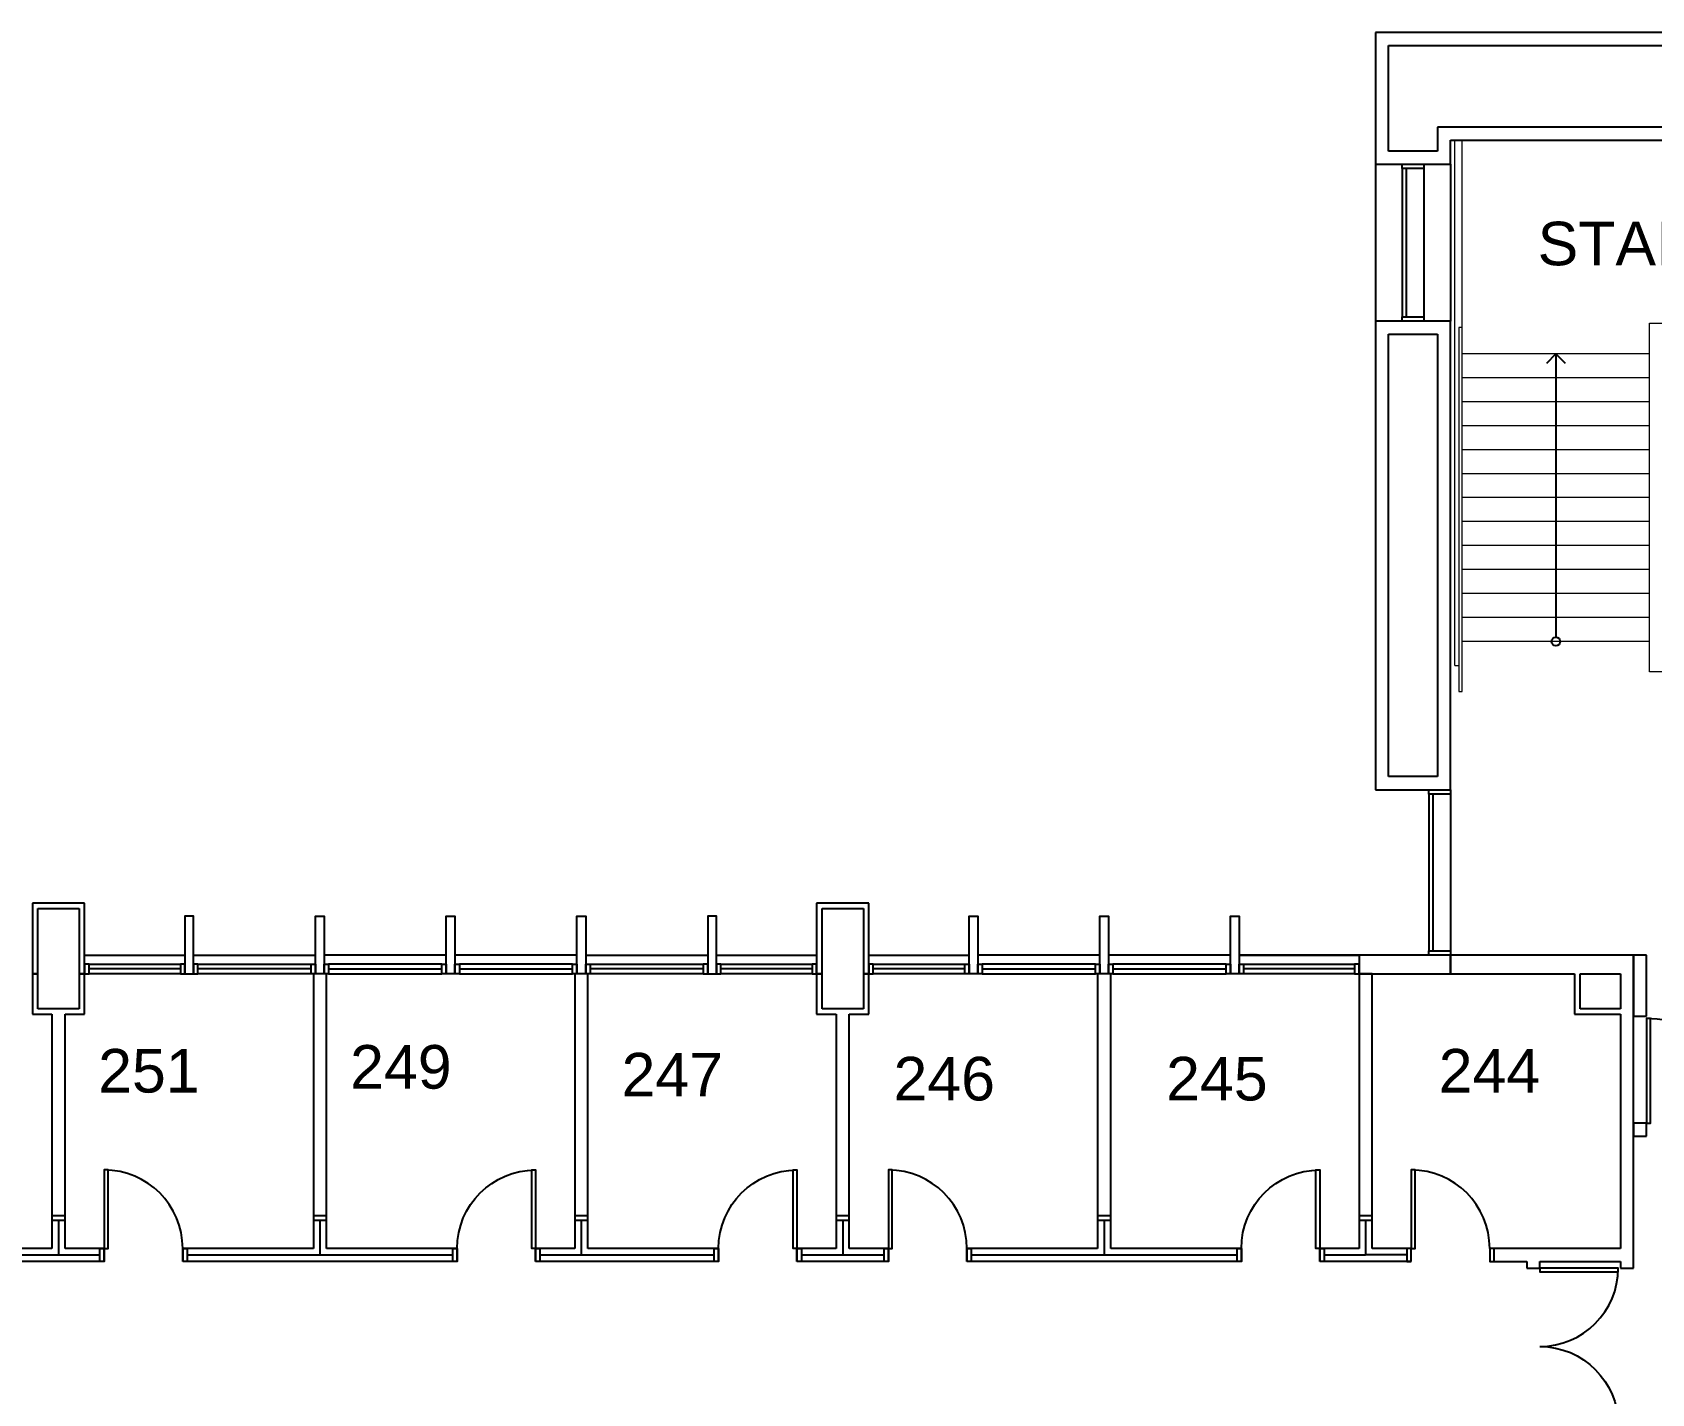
# Model space of a CAD drawing. Header units: inches. Extents: x -60 to 4788, y -1491 to 1233.
# Drawn here: x 1419 to 2162, y 609 to 1233 of the extents above; entities that cross this region are included whole.
import ezdxf

# ---------------------------------------------------------------- set-up
doc = ezdxf.new("R2010")
doc.units = ezdxf.units.IN
doc.header["$LTSCALE"] = 48
doc.header["$MEASUREMENT"] = 0
doc.layers.add('A-Anno-Note', color=231, linetype='Continuous', lineweight=25)
doc.layers.add('A-FLOR-STRS', color=4, linetype='Continuous', lineweight=13)
for name, color, linetype in [('A-DOOR', 4, 'Continuous'), ('A-FLOR-STRS-ARRW', 1, 'Continuous'), ('A-GLAZ', 3, 'Continuous'), ('A-WALL', 5, 'Continuous'), ('A-WALL-JAMB', 6, 'Continuous')]:
    doc.layers.add(name, color=color, linetype=linetype)

# ---------------------------------------------------------------- blocks, each defined once
blk = doc.blocks.new('*U150')
at = {"linetype": 'ByBlock', "lineweight": -2}
for p, q in [((132, 0), (6, 0)), ((6, -6), (132, -6)), ((132, -6), (132, 0))]:
    blk.add_line(p, q, dxfattribs=at)
at = {"lineweight": -2}
for p, q in [((132, 0), (6, 0)), ((6, -6), (132, -6)), ((132, -6), (132, 0))]:
    blk.add_line(p, q, dxfattribs=at)
blk = doc.blocks.new('*U151')
at = {"linetype": 'ByBlock', "lineweight": -2}
for p, q in [((113.5, 0), (6, 0)), ((6, -6), (113.5, -6))]:
    blk.add_line(p, q, dxfattribs=at)
at = {"lineweight": -2}
for p, q in [((113.5, 0), (6, 0)), ((6, -6), (113.5, -6))]:
    blk.add_line(p, q, dxfattribs=at)
blk = doc.blocks.new('*U152')
at = {"linetype": 'ByBlock', "lineweight": -2}
for p, q in [((132, 0), (6, 0)), ((132, -6), (132, 0)), ((6, -6), (132, -6))]:
    blk.add_line(p, q, dxfattribs=at)
at = {"lineweight": -2}
for p, q in [((132, 0), (6, 0)), ((132, -6), (132, 0)), ((6, -6), (132, -6))]:
    blk.add_line(p, q, dxfattribs=at)
blk = doc.blocks.new('*U168')
at = {"linetype": 'ByBlock', "lineweight": -2}
for p, q in [((0, 0), (0, -6)), ((3, 0), (0, 0)), ((116.5, 0), (9, 0)), ((135, 0), (119, 0)), ((0, -6), (143.5, -6))]:
    blk.add_line(p, q, dxfattribs=at)
at = {"lineweight": -2}
for p, q in [((0, 0), (0, -6)), ((3, 0), (0, 0)), ((116.5, 0), (9, 0)), ((135, 0), (119, 0)), ((0, -6), (143.5, -6))]:
    blk.add_line(p, q, dxfattribs=at)
blk = doc.blocks.new('*U187')
at = {"linetype": 'ByBlock', "lineweight": -2}
for p, q in [((18.5, 0), (0, 0)), ((78, 0), (21, 0)), ((78, -8.5), (78, 0)), ((-6, -8.5), (78, -8.5))]:
    blk.add_line(p, q, dxfattribs=at)
at = {"lineweight": -2}
for p, q in [((18.5, 0), (0, 0)), ((78, 0), (21, 0)), ((78, -8.5), (78, 0)), ((-6, -8.5), (78, -8.5))]:
    blk.add_line(p, q, dxfattribs=at)
blk = doc.blocks.new('*U199')
at = {"linetype": 'ByBlock', "lineweight": -2}
for p, q in [((132, 0), (6, 0)), ((6, -6), (132, -6)), ((132, -6), (132, 0))]:
    blk.add_line(p, q, dxfattribs=at)
at = {"lineweight": -2}
for p, q in [((132, 0), (6, 0)), ((6, -6), (132, -6)), ((132, -6), (132, 0))]:
    blk.add_line(p, q, dxfattribs=at)
blk = doc.blocks.new('*U242')
at = {"linetype": 'ByBlock', "lineweight": -2}
for p, q in [((113.5, 0), (6, 0)), ((6, -6), (113.5, -6))]:
    blk.add_line(p, q, dxfattribs=at)
at = {"lineweight": -2}
for p, q in [((113.5, 0), (6, 0)), ((6, -6), (113.5, -6))]:
    blk.add_line(p, q, dxfattribs=at)
blk = doc.blocks.new('*U243')
at = {"linetype": 'ByBlock', "lineweight": -2}
for p, q in [((132, 0), (6, 0)), ((6, -6), (132, -6)), ((132, -6), (132, 0))]:
    blk.add_line(p, q, dxfattribs=at)
at = {"lineweight": -2}
for p, q in [((132, 0), (6, 0)), ((6, -6), (132, -6)), ((132, -6), (132, 0))]:
    blk.add_line(p, q, dxfattribs=at)
blk = doc.blocks.new('*U270')
at = {"linetype": 'ByBlock', "lineweight": -2}
for p, q in [((0, 0), (0, -8.5)), ((42, 0), (0, 0)), ((42, -8.5), (42, 0)), ((0, -8.5), (42, -8.5))]:
    blk.add_line(p, q, dxfattribs=at)
at = {"lineweight": -2}
for p, q in [((0, 0), (0, -8.5)), ((42, 0), (0, 0)), ((42, -8.5), (42, 0)), ((0, -8.5), (42, -8.5))]:
    blk.add_line(p, q, dxfattribs=at)
blk = doc.blocks.new('*U279')
at = {"linetype": 'ByBlock', "lineweight": -2}
for p, q in [((17.25, 0), (-1.25, 0)), ((17.25, -2.5), (17.25, 0)), ((1.25, -2.5), (17.25, -2.5))]:
    blk.add_line(p, q, dxfattribs=at)
at = {"lineweight": -2}
for p, q in [((17.25, 0), (-1.25, 0)), ((17.25, -2.5), (17.25, 0)), ((1.25, -2.5), (17.25, -2.5))]:
    blk.add_line(p, q, dxfattribs=at)
blk = doc.blocks.new('*U280')
at = {"linetype": 'ByBlock', "lineweight": -2}
for p, q in [((0, 0), (0, -2.5)), ((32.5, 0), (0, 0)), ((0, -2.5), (30, -2.5))]:
    blk.add_line(p, q, dxfattribs=at)
at = {"lineweight": -2}
for p, q in [((0, 0), (0, -2.5)), ((32.5, 0), (0, 0)), ((0, -2.5), (30, -2.5))]:
    blk.add_line(p, q, dxfattribs=at)
blk = doc.blocks.new('*U281')
at = {"linetype": 'ByBlock', "lineweight": -2}
for p, q in [((17.25, 0), (1.25, 0)), ((17.25, -2.5), (17.25, 0)), ((-1.25, -2.5), (17.25, -2.5))]:
    blk.add_line(p, q, dxfattribs=at)
at = {"lineweight": -2}
for p, q in [((17.25, 0), (1.25, 0)), ((17.25, -2.5), (17.25, 0)), ((-1.25, -2.5), (17.25, -2.5))]:
    blk.add_line(p, q, dxfattribs=at)
blk = doc.blocks.new('*U282')
at = {"linetype": 'ByBlock', "lineweight": -2}
for p, q in [((0, 0), (0, -2.5)), ((30, 0), (0, 0)), ((0, -2.5), (32.5, -2.5))]:
    blk.add_line(p, q, dxfattribs=at)
at = {"lineweight": -2}
for p, q in [((0, 0), (0, -2.5)), ((30, 0), (0, 0)), ((0, -2.5), (32.5, -2.5))]:
    blk.add_line(p, q, dxfattribs=at)
blk = doc.blocks.new('*U283')
at = {"linetype": 'ByBlock', "lineweight": -2}
for p, q in [((6.5, 1.25), (-2.5, 1.25)), ((21.5, 1.25), (12.5, 1.25)), ((0, -1.25), (19, -1.25))]:
    blk.add_line(p, q, dxfattribs=at)
at = {"lineweight": -2}
for p, q in [((6.5, 1.25), (-2.5, 1.25)), ((21.5, 1.25), (12.5, 1.25)), ((0, -1.25), (19, -1.25))]:
    blk.add_line(p, q, dxfattribs=at)
blk = doc.blocks.new('*U284')
at = {"linetype": 'ByBlock', "lineweight": -2}
for p, q in [((19, 1.25), (0, 1.25)), ((-2.5, -1.25), (21.5, -1.25))]:
    blk.add_line(p, q, dxfattribs=at)
at = {"lineweight": -2}
for p, q in [((19, 1.25), (0, 1.25)), ((-2.5, -1.25), (21.5, -1.25))]:
    blk.add_line(p, q, dxfattribs=at)
blk = doc.blocks.new('*U285')
at = {"linetype": 'ByBlock', "lineweight": -2}
for p, q in [((17.25, 0), (-1.25, 0)), ((17.25, -2.5), (17.25, 0)), ((1.25, -2.5), (17.25, -2.5))]:
    blk.add_line(p, q, dxfattribs=at)
at = {"lineweight": -2}
for p, q in [((17.25, 0), (-1.25, 0)), ((17.25, -2.5), (17.25, 0)), ((1.25, -2.5), (17.25, -2.5))]:
    blk.add_line(p, q, dxfattribs=at)
blk = doc.blocks.new('*U286')
at = {"linetype": 'ByBlock', "lineweight": -2}
for p, q in [((0, 0), (0, -2.5)), ((32.5, 0), (0, 0)), ((0, -2.5), (30, -2.5))]:
    blk.add_line(p, q, dxfattribs=at)
at = {"lineweight": -2}
for p, q in [((0, 0), (0, -2.5)), ((32.5, 0), (0, 0)), ((0, -2.5), (30, -2.5))]:
    blk.add_line(p, q, dxfattribs=at)
blk = doc.blocks.new('*U287')
at = {"linetype": 'ByBlock', "lineweight": -2}
for p, q in [((17.25, 0), (1.25, 0)), ((17.25, -2.5), (17.25, 0)), ((-1.25, -2.5), (17.25, -2.5))]:
    blk.add_line(p, q, dxfattribs=at)
at = {"lineweight": -2}
for p, q in [((17.25, 0), (1.25, 0)), ((17.25, -2.5), (17.25, 0)), ((-1.25, -2.5), (17.25, -2.5))]:
    blk.add_line(p, q, dxfattribs=at)
blk = doc.blocks.new('*U288')
at = {"linetype": 'ByBlock', "lineweight": -2}
for p, q in [((0, 0), (0, -2.5)), ((30, 0), (0, 0)), ((0, -2.5), (32.5, -2.5))]:
    blk.add_line(p, q, dxfattribs=at)
at = {"lineweight": -2}
for p, q in [((0, 0), (0, -2.5)), ((30, 0), (0, 0)), ((0, -2.5), (32.5, -2.5))]:
    blk.add_line(p, q, dxfattribs=at)
blk = doc.blocks.new('*U289')
at = {"linetype": 'ByBlock', "lineweight": -2}
for p, q in [((6.5, 1.25), (-2.5, 1.25)), ((21.5, 1.25), (12.5, 1.25)), ((0, -1.25), (19, -1.25))]:
    blk.add_line(p, q, dxfattribs=at)
at = {"lineweight": -2}
for p, q in [((6.5, 1.25), (-2.5, 1.25)), ((21.5, 1.25), (12.5, 1.25)), ((0, -1.25), (19, -1.25))]:
    blk.add_line(p, q, dxfattribs=at)
blk = doc.blocks.new('*U290')
at = {"linetype": 'ByBlock', "lineweight": -2}
for p, q in [((19, 1.25), (0, 1.25)), ((-2.5, -1.25), (21.5, -1.25))]:
    blk.add_line(p, q, dxfattribs=at)
at = {"lineweight": -2}
for p, q in [((19, 1.25), (0, 1.25)), ((-2.5, -1.25), (21.5, -1.25))]:
    blk.add_line(p, q, dxfattribs=at)
blk = doc.blocks.new('*U419')
at = {"linetype": 'ByBlock', "lineweight": -2}
for p, q in [((21, 0), (0, 0)), ((0, -2.5), (18.5, -2.5))]:
    blk.add_line(p, q, dxfattribs=at)
at = {"lineweight": -2}
for p, q in [((21, 0), (0, 0)), ((0, -2.5), (18.5, -2.5))]:
    blk.add_line(p, q, dxfattribs=at)
blk = doc.blocks.new('*U420')
at = {"linetype": 'ByBlock', "lineweight": -2}
for p, q in [((18.5, 1.25), (0, 1.25)), ((2.5, -1.25), (18.5, -1.25))]:
    blk.add_line(p, q, dxfattribs=at)
at = {"lineweight": -2}
for p, q in [((18.5, 1.25), (0, 1.25)), ((2.5, -1.25), (18.5, -1.25))]:
    blk.add_line(p, q, dxfattribs=at)
blk = doc.blocks.new('*U557')
at = {"linetype": 'ByBlock', "lineweight": -2}
for p, q in [((18, 0), (6, 0)), ((30, 0), (24, 0)), ((30, -6), (30, 0)), ((6, -6), (18, -6)), ((24, -6), (30, -6)), ((126, 0), (126, -6)), ((132, 0), (126, 0)), ((126, -6), (132, -6)), ((132, -6), (132, 0))]:
    blk.add_line(p, q, dxfattribs=at)
at = {"lineweight": -2}
for p, q in [((18, 0), (6, 0)), ((30, 0), (24, 0)), ((30, -6), (30, 0)), ((6, -6), (18, -6)), ((24, -6), (30, -6)), ((126, 0), (126, -6)), ((132, 0), (126, 0)), ((126, -6), (132, -6)), ((132, -6), (132, 0))]:
    blk.add_line(p, q, dxfattribs=at)
blk = doc.blocks.new('*U558')
at = {"linetype": 'ByBlock', "lineweight": -2}
for p, q in [((0, 0), (0, -28)), ((6, 0), (0, 0)), ((6, -28), (6, 0)), ((0, -28), (6, -28))]:
    blk.add_line(p, q, dxfattribs=at)
at = {"lineweight": -2}
for p, q in [((0, 0), (0, -28)), ((6, 0), (0, 0)), ((6, -28), (6, 0)), ((0, -28), (6, -28))]:
    blk.add_line(p, q, dxfattribs=at)
blk = doc.blocks.new('*U591')
at = {"linetype": 'ByBlock', "lineweight": -2}
for p, q in [((37, 0), (0, 0)), ((60, 0), (43, 0)), ((60, -6), (60, 0)), ((96, 0), (138, 0)), ((96, 0), (96, -6)), ((138, -6), (138, 0)), ((174, 0), (174, -6)), ((174, 0), (300, 0)), ((300, -6), (300, 0)), ((414, 0), (414, -6)), ((414, 0), (498, 0)), ((498, -6), (498, 0)), ((534, 0), (534, -6)), ((534, 0), (660, 0)), ((660, -6), (660, 0)), ((696, 0), (696, -6)), ((696, 0), (738, 0)), ((0, -6), (60, -6)), ((96, -6), (114, -6)), ((120, -6), (138, -6)), ((174, -6), (234, -6)), ((240, -6), (300, -6)), ((336, 0), (336, -6)), ((336, 0), (378, 0)), ((336, -6), (354, -6)), ((360, -6), (378, -6)), ((378, -6), (378, 0)), ((414, -6), (474, -6)), ((480, -6), (498, -6)), ((534, -6), (594, -6)), ((600, -6), (660, -6)), ((696, -6), (714, -6)), ((720, -6), (738, -6))]:
    blk.add_line(p, q, dxfattribs=at)
at = {"lineweight": -2}
for p, q in [((37, 0), (0, 0)), ((60, 0), (43, 0)), ((60, -6), (60, 0)), ((96, 0), (138, 0)), ((96, 0), (96, -6)), ((138, -6), (138, 0)), ((174, 0), (174, -6)), ((174, 0), (300, 0)), ((300, -6), (300, 0)), ((414, 0), (414, -6)), ((414, 0), (498, 0)), ((498, -6), (498, 0)), ((534, 0), (534, -6)), ((534, 0), (660, 0)), ((660, -6), (660, 0)), ((696, 0), (696, -6)), ((696, 0), (738, 0)), ((0, -6), (60, -6)), ((96, -6), (114, -6)), ((120, -6), (138, -6)), ((174, -6), (234, -6)), ((240, -6), (300, -6)), ((336, 0), (336, -6)), ((336, 0), (378, 0)), ((336, -6), (354, -6)), ((360, -6), (378, -6)), ((378, -6), (378, 0)), ((414, -6), (474, -6)), ((480, -6), (498, -6)), ((534, -6), (594, -6)), ((600, -6), (660, -6)), ((696, -6), (714, -6)), ((720, -6), (738, -6))]:
    blk.add_line(p, q, dxfattribs=at)
blk = doc.blocks.new('*U597')
at = {"linetype": 'ByBlock', "lineweight": -2}
for p, q in [((3, 0), (0, 0)), ((3, -6), (3, 0)), ((75, 0), (75, -6)), ((78, 0), (75, 0)), ((0, -6), (3, -6)), ((75, -6), (78, -6))]:
    blk.add_line(p, q, dxfattribs=at)
at = {"lineweight": -2}
for p, q in [((3, 0), (0, 0)), ((3, -6), (3, 0)), ((75, 0), (75, -6)), ((78, 0), (75, 0)), ((0, -6), (3, -6)), ((75, -6), (78, -6))]:
    blk.add_line(p, q, dxfattribs=at)
blk = doc.blocks.new('*U42')
at = {"linetype": 'ByBlock', "lineweight": -2}
for p, q in [((212, 0), (-3, 0)), ((3, -6), (206, -6))]:
    blk.add_line(p, q, dxfattribs=at)
at = {"lineweight": -2}
for p, q in [((212, 0), (-3, 0)), ((3, -6), (206, -6))]:
    blk.add_line(p, q, dxfattribs=at)
blk = doc.blocks.new('*U43')
at = {"linetype": 'ByBlock', "lineweight": -2}
for p, q in [((60.5, 0), (0, 0)), ((6, -6), (54.5, -6))]:
    blk.add_line(p, q, dxfattribs=at)
at = {"lineweight": -2}
for p, q in [((60.5, 0), (0, 0)), ((6, -6), (54.5, -6))]:
    blk.add_line(p, q, dxfattribs=at)
blk = doc.blocks.new('*U44')
at = {"linetype": 'ByBlock', "lineweight": -2}
for p, q in [((186.75, 3), (0, 3)), ((-6, -3), (192.75, -3))]:
    blk.add_line(p, q, dxfattribs=at)
at = {"lineweight": -2}
for p, q in [((186.75, 3), (0, 3)), ((-6, -3), (192.75, -3))]:
    blk.add_line(p, q, dxfattribs=at)
blk = doc.blocks.new('*U46')
at = {"linetype": 'ByBlock', "lineweight": -2}
for p, q in [((158.25, 3), (-6, 3)), ((0, -3), (164.25, -3))]:
    blk.add_line(p, q, dxfattribs=at)
at = {"lineweight": -2}
for p, q in [((158.25, 3), (-6, 3)), ((0, -3), (164.25, -3))]:
    blk.add_line(p, q, dxfattribs=at)
blk = doc.blocks.new('*U47')
at = {"linetype": 'ByBlock', "lineweight": -2}
for p, q in [((206, 0), (3, 0)), ((-3, -6), (212, -6))]:
    blk.add_line(p, q, dxfattribs=at)
at = {"lineweight": -2}
for p, q in [((206, 0), (3, 0)), ((-3, -6), (212, -6))]:
    blk.add_line(p, q, dxfattribs=at)
blk = doc.blocks.new('*U48')
at = {"linetype": 'ByBlock', "lineweight": -2}
for p, q in [((17, 0), (6, 0)), ((0, -6), (11, -6))]:
    blk.add_line(p, q, dxfattribs=at)
at = {"lineweight": -2}
for p, q in [((17, 0), (6, 0)), ((0, -6), (11, -6))]:
    blk.add_line(p, q, dxfattribs=at)
blk = doc.blocks.new('*U49')
at = {"linetype": 'ByBlock', "lineweight": -2}
for p, q in [((28.5, 3), (-6, 3)), ((0, -3), (22.5, -3))]:
    blk.add_line(p, q, dxfattribs=at)
at = {"lineweight": -2}
for p, q in [((28.5, 3), (-6, 3)), ((0, -3), (22.5, -3))]:
    blk.add_line(p, q, dxfattribs=at)
blk = doc.blocks.new('*U50')
at = {"linetype": 'ByBlock', "lineweight": -2}
for p, q in [((28.5, 0), (-6, 0)), ((0, -6), (22.5, -6))]:
    blk.add_line(p, q, dxfattribs=at)
at = {"lineweight": -2}
for p, q in [((28.5, 0), (-6, 0)), ((0, -6), (22.5, -6))]:
    blk.add_line(p, q, dxfattribs=at)
blk = doc.blocks.new('*U51')
at = {"linetype": 'ByBlock', "lineweight": -2}
for p, q in [((22.5, 0), (0, 0)), ((-6, -6), (28.5, -6))]:
    blk.add_line(p, q, dxfattribs=at)
at = {"lineweight": -2}
for p, q in [((22.5, 0), (0, 0)), ((-6, -6), (28.5, -6))]:
    blk.add_line(p, q, dxfattribs=at)

msp = doc.modelspace()

# ---------------------------------------------------------------- linework, layer by layer
at = {"layer": 'A-DOOR', "linetype": 'ByBlock', "lineweight": -2}
for points in [[(2160, 733), (2161.75, 733), (2161.75, 781), (2160, 781)], [(1452, 675.5), (1453.75, 675.5), (1453.75, 711.5), (1452, 711.5)], [(1650, 675.5), (1648.25, 675.5), (1648.25, 711.5), (1650, 711.5)], [(1770, 675.5), (1768.25, 675.5), (1768.25, 711.5), (1770, 711.5)], [(1812, 675.5), (1813.75, 675.5), (1813.75, 711.5), (1812, 711.5)], [(2010, 675.5), (2008.25, 675.5), (2008.25, 711.5), (2010, 711.5)], [(2052, 675.5), (2053.75, 675.5), (2053.75, 711.5), (2052, 711.5)], [(2111, 666.5), (2111, 664.75), (2147, 664.75), (2147, 666.5)]]:
    msp.add_lwpolyline(points, close=True, dxfattribs=at)
for centre, radius, start, end in [((2160, 733), 48, 0, 90), ((1452, 675.5), 36, 0, 90), ((1812, 675.5), 36, 0, 90), ((2052, 675.5), 36, 0, 90), ((2111, 666.5), 36, 270, 0)]:
    msp.add_arc(centre, radius, start, end, dxfattribs=at)
at = {"layer": 'A-DOOR', "linetype": 'ByBlock', "lineweight": -2, "extrusion": (0, -1.79426e-57, -1)}
for centre in [(-1650, 675.5), (-1770, 675.5), (-2010, 675.5)]:
    msp.add_arc(centre, 36, 0, 90, dxfattribs=at)
at = {"layer": 'A-DOOR', "linetype": 'ByBlock', "lineweight": -2, "extrusion": (-6.70791e-73, -3.01102e-57, -1)}
msp.add_arc((-2111, 594.5), 36, 90, 180, dxfattribs=at)
at = {"layer": 'A-FLOR-STRS'}
for p, q in [((2072, 943.01), (2072.02, 1184)), ((2075.4, 943.01), (2075.4, 1184)), ((2161.4, 940.01), (2161.4, 1100.01)), ((2161.4, 1100.01), (2175.6, 1100.01)), ((2161.4, 1086.01), (2075.4, 1086.01)), ((2161.4, 1075.01), (2075.4, 1075.01)), ((2161.4, 1064.01), (2075.4, 1064.01)), ((2161.4, 1053.01), (2075.4, 1053.01)), ((2161.4, 1042.01), (2075.4, 1042.01)), ((2161.4, 1031.01), (2075.4, 1031.01)), ((2161.4, 1020.01), (2075.4, 1020.01)), ((2161.4, 1009.01), (2075.4, 1009.01)), ((2161.4, 998.01), (2075.4, 998.01)), ((2161.4, 987.01), (2075.4, 987.01)), ((2161.4, 976.01), (2075.4, 976.01)), ((2161.4, 965.01), (2075.4, 965.01)), ((2161.4, 954.01), (2075.4, 954.01)), ((2072, 943.01), (2073.9, 943.01)), ((2175.6, 940.01), (2161.4, 940.01))]:
    msp.add_line(p, q, dxfattribs=at)
msp.add_lwpolyline([(2073.9, 1098.01), (2073.9, 931.01), (2075.4, 931.01), (2075.4, 1098.01), (2073.9, 1098.01)], close=True, dxfattribs=at)
at = {"layer": 'A-FLOR-STRS-ARRW'}
for points in [[(2114.16, 1081.76), (2118.4, 1086.01), (2122.64, 1081.76)], [(2118.4, 1086.01), (2118.4, 1086.01), (2118.4, 956.01)]]:
    msp.add_lwpolyline(points, dxfattribs=at)
msp.add_circle((2118.4, 954.01), 2, dxfattribs=at)
at = {"layer": 'A-GLAZ'}
for p, q in [((2035.5, 1173), (2035.5, 1101)), ((2047.75, 1171), (2047.75, 1103)), ((2049.75, 1103), (2049.75, 1171)), ((2057.75, 1171), (2057.75, 1103)), ((2070, 1173), (2070, 1101)), ((2060, 884), (2060, 812)), ((2062, 812), (2062, 884)), ((2070, 884), (2070, 812)), ((1443, 810), (1489, 810)), ((1445, 806), (1487, 806)), ((1487, 803.75), (1445, 803.75)), ((1493, 810), (1549, 810)), ((1495, 806), (1547, 806)), ((1547, 803.75), (1495, 803.75)), ((1609, 810), (1553, 810)), ((1607, 806), (1555, 806)), ((1555, 803.75), (1607, 803.75)), ((1669, 810), (1613, 810)), ((1667, 806), (1615, 806)), ((1615, 803.75), (1667, 803.75)), ((1673, 810), (1729, 810)), ((1675, 806), (1727, 806)), ((1727, 803.75), (1675, 803.75)), ((1733, 810), (1779, 810)), ((1735, 806), (1777, 806)), ((1777, 803.75), (1735, 803.75)), ((1803, 810), (1849, 810)), ((1805, 806), (1847, 806)), ((1847, 803.75), (1805, 803.75)), ((1909, 810), (1853, 810)), ((1907, 806), (1855, 806)), ((1855, 803.75), (1907, 803.75)), ((1969, 810), (1913, 810)), ((1967, 806), (1915, 806)), ((1915, 803.75), (1967, 803.75)), ((1973, 810), (2028, 810)), ((2028, 810), (1973, 810)), ((1975, 806), (2026, 806)), ((2026, 803.75), (1975, 803.75)), ((1487, 801.5), (1445, 801.5)), ((1547, 801.5), (1495, 801.5)), ((1555, 801.5), (1607, 801.5)), ((1615, 801.5), (1667, 801.5)), ((1727, 801.5), (1675, 801.5)), ((1777, 801.5), (1735, 801.5)), ((1847, 801.5), (1805, 801.5)), ((1855, 801.5), (1907, 801.5)), ((1915, 801.5), (1967, 801.5)), ((2026, 801.5), (1975, 801.5)), ((1431, 688.5), (1431, 672.5)), ((1551, 688.5), (1551, 672.5)), ((1671, 688.5), (1671, 672.5)), ((1791, 688.5), (1791, 672.5)), ((1911, 688.5), (1911, 672.5)), ((2031, 688.5), (2031, 672.5)), ((1412, 672.5), (1450, 672.5)), ((1490, 672.5), (1612, 672.5)), ((1652, 672.5), (1732, 672.5)), ((1772, 672.5), (1810, 672.5)), ((1850, 672.5), (1972, 672.5)), ((2012, 672.5), (2031, 672.5)), ((2050, 672.5), (2031, 672.5))]:
    msp.add_line(p, q, dxfattribs=at)
at = {"layer": 'A-WALL-JAMB'}
for points in [[(2057.75, 1171), (2047.75, 1171), (2047.75, 1173), (2057.75, 1173)], [(2057.75, 1101), (2047.75, 1101), (2047.75, 1103), (2057.75, 1103)], [(2070, 884), (2060, 884), (2060, 886), (2070, 886)], [(1489, 801.5), (1493, 801.5), (1493, 828), (1489, 828)], [(1553, 801.5), (1549, 801.5), (1549, 828), (1553, 828)], [(1613, 801.5), (1609, 801.5), (1609, 828), (1613, 828)], [(1673, 801.5), (1669, 801.5), (1669, 828), (1673, 828)], [(1729, 801.5), (1733, 801.5), (1733, 828), (1729, 828)], [(1853, 801.5), (1849, 801.5), (1849, 828), (1853, 828)], [(1913, 801.5), (1909, 801.5), (1909, 828), (1913, 828)], [(1973, 801.5), (1969, 801.5), (1969, 828), (1973, 828)], [(2070, 810), (2060, 810), (2060, 812), (2070, 812)], [(1445, 801.5), (1445, 806), (1443, 806), (1443, 801.5)], [(1489, 801.5), (1489, 806), (1487, 806), (1487, 801.5)], [(1495, 801.5), (1495, 806), (1493, 806), (1493, 801.5)], [(1547, 801.5), (1547, 806), (1549, 806), (1549, 801.5)], [(1553, 801.5), (1553, 806), (1555, 806), (1555, 801.5)], [(1607, 801.5), (1607, 806), (1609, 806), (1609, 801.5)], [(1613, 801.5), (1613, 806), (1615, 806), (1615, 801.5)], [(1667, 801.5), (1667, 806), (1669, 806), (1669, 801.5)], [(1673, 801.5), (1673, 806), (1675, 806), (1675, 801.5)], [(1729, 801.5), (1729, 806), (1727, 806), (1727, 801.5)], [(1735, 801.5), (1735, 806), (1733, 806), (1733, 801.5)], [(1779, 801.5), (1779, 806), (1777, 806), (1777, 801.5)], [(1805, 801.5), (1805, 806), (1803, 806), (1803, 801.5)], [(1847, 801.5), (1847, 806), (1849, 806), (1849, 801.5)], [(1853, 801.5), (1853, 806), (1855, 806), (1855, 801.5)], [(1907, 801.5), (1907, 806), (1909, 806), (1909, 801.5)], [(1913, 801.5), (1913, 806), (1915, 806), (1915, 801.5)], [(1967, 801.5), (1967, 806), (1969, 806), (1969, 801.5)], [(1973, 801.5), (1973, 806), (1975, 806), (1975, 801.5)], [(2028, 801.5), (2028, 806), (2026, 806), (2026, 801.5)], [(1428, 688.5), (1434, 688.5), (1434, 690.5), (1428, 690.5)], [(1548, 688.5), (1554, 688.5), (1554, 690.5), (1548, 690.5)], [(1668, 688.5), (1674, 688.5), (1674, 690.5), (1668, 690.5)], [(1788, 688.5), (1794, 688.5), (1794, 690.5), (1788, 690.5)], [(1908, 688.5), (1914, 688.5), (1914, 690.5), (1908, 690.5)], [(2028, 688.5), (2034, 688.5), (2034, 690.5), (2028, 690.5)], [(1450, 669.5), (1450, 675.5), (1452, 675.5), (1452, 669.5)], [(1488, 669.5), (1488, 675.5), (1490, 675.5), (1490, 669.5)], [(1612, 669.5), (1612, 675.5), (1614, 675.5), (1614, 669.5)], [(1650, 669.5), (1650, 675.5), (1652, 675.5), (1652, 669.5)], [(1732, 669.5), (1732, 675.5), (1734, 675.5), (1734, 669.5)], [(1770, 669.5), (1770, 675.5), (1772, 675.5), (1772, 669.5)], [(1810, 669.5), (1810, 675.5), (1812, 675.5), (1812, 669.5)], [(1848, 669.5), (1848, 675.5), (1850, 675.5), (1850, 669.5)], [(1972, 669.5), (1972, 675.5), (1974, 675.5), (1974, 669.5)], [(2010, 669.5), (2010, 675.5), (2012, 675.5), (2012, 669.5)], [(2052, 669.5), (2052, 675.5), (2050, 675.5), (2050, 669.5)], [(2090, 669.5), (2090, 675.5), (2088, 675.5), (2088, 669.5)]]:
    msp.add_lwpolyline(points, close=True, dxfattribs=at)

# ---------------------------------------------------------------- block references
at = {"layer": 'A-WALL'}
for name, p, rotation in [('*U43', (2035.5, 1173), 90), ('*U44', (2228.25, 1230.5), 180.0000000003387), ('*U46', (2228.25, 1187), 180.0000000003387), ('*U48', (2064, 1173), 90), ('*U50', (2064, 1173), 180.0000000000651), ('*U42', (2035.5, 889), 90), ('*U51', (2064, 1095), 180.0000000000651), ('*U47', (2064, 889), 90), ('*U49', (2064, 889), 180.0000000003453), ('*U280', (1419, 801.5), 90), ('*U284', (1440.5, 832.75), 180.0000000003453), ('*U282', (1440.5, 801.5), 90), ('*U286', (1779, 801.5), 90), ('*U290', (1800.5, 832.75), 180.0000000003453), ('*U288', (1800.5, 801.5), 90), ('*U270', (2070, 801.5), 180.000000000228), ('*U187', (2148, 801.5), 180.0000000000196), ('*U168', (2148, 666.5), 90), ('*U558', (2160, 782), 180), ('*U279', (1419, 784.25), 90), ('*U281', (1440.5, 784.25), 90), ('*U152', (1548, 669.5), 90), ('*U243', (1668, 669.5), 90), ('*U285', (1779, 784.25), 90), ('*U287', (1800.5, 784.25), 90), ('*U150', (1908, 669.5), 90), ('*U199', (2028, 669.5), 90), ('*U420', (2128.25, 783), 90), ('*U283', (1440.5, 784.25), 180.0000000005732), ('*U242', (1428, 669.5), 90), ('*U289', (1800.5, 784.25), 180.0000000005732), ('*U151', (1788, 669.5), 90), ('*U419', (2148, 783), 179.9999999998958), ('*U557', (2286, 727), 180.0000000001043), ('*U591', (2148, 669.5), 180), ('*U597', (2111, 669.5), 270)]:
    msp.add_blockref(name, p, dxfattribs=dict(at, rotation=rotation))

# ---------------------------------------------------------------- texts
at = {"layer": 'A-Anno-Note', "char_height": 20, "attachment_point": 1}
for s, insert in [('{\\fArial|b0|i0|c0|p34;STAIR #2}', (2110.01, 1146.63)), ('{\\fArial|b0|i0|c0|p34;251}', (1449.19, 767.02)), ('{\\fArial|b0|i0|c0|p34;249}', (1564.86, 768.82)), ('{\\fArial|b0|i0|c0|p34;244}', (2064.59, 767.02)), ('{\\fArial|b0|i0|c0|p34;247}', (1689.45, 765.21)), ('{\\fArial|b0|i0|c0|p34;246}', (1814.29, 763.4)), ('{\\fArial|b0|i0|c0|p34;245}', (1939.45, 763.4))]:
    msp.add_mtext(s, dxfattribs=dict(at, insert=insert))

doc.saveas('drawing.dxf')
